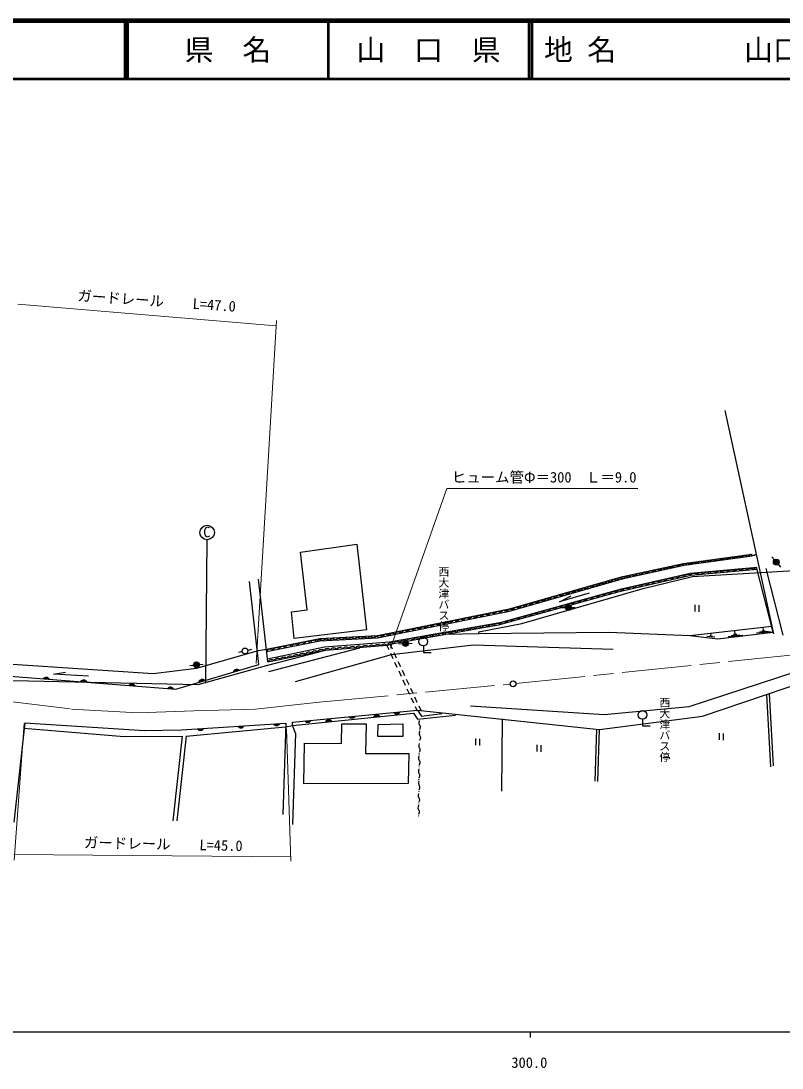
# Model space of a CAD drawing. Units: millimetres, scale not verified. Extents: x 40000 to 680000, y 20000 to 380000.
# Drawn here: x 279770 to 411622, y 198715 to 380000 of the extents above; entities that cross this region are included whole.
import ezdxf
from ezdxf.enums import TextEntityAlignment as Align

# ---------------------------------------------------------------- set-up
doc = ezdxf.new("R2010")
doc.units = ezdxf.units.MM
doc.header["$LTSCALE"] = 1000
doc.linetypes.add('CHAIN', pattern=[18.5, 12, -1.5, 3.5, -1.5])
for name, color, linetype, lineweight in [('M-BGD', 7, 'Continuous', 25), ('M-BMK', 2, 'CHAIN', 13), ('M-BMK-SRVR', 3, 'Continuous', 25), ('M-STR-HTXT', 7, 'Continuous', 13), ('M-TTL', 2, 'Continuous', 140), ('M-TTL-BAND', 7, 'Continuous', 25), ('M-TTL-LINE', 7, 'Continuous', 50)]:
    doc.layers.add(name, color=color, linetype=linetype, lineweight=lineweight)
doc.layers.add('M-TTL-TXT', color=7, linetype='Continuous')
doc.styles.add('ＭＳ ゴシック', font='')
doc.styles.get('ＭＳ ゴシック').set_extended_font_data('MS Gothic')

msp = doc.modelspace()

# ---------------------------------------------------------------- hatches: boundary and pattern name
at = {"layer": 'M-BGD'}
for points in [[(411123, 286323, 1), (410123, 286323, 0.41421), (410623, 285823, 0.41421)], [(375145, 278447, 1), (374145, 278447, 0.41421), (374645, 277947, 0.41421)], [(346003, 272528, 0.51868), (346222, 271741, 0.51868), (346890, 272212, 0.26559), (346644, 272642)], [(346003, 272528), (346644, 272642, 0.36985)], [(310666, 268517, 1), (309666, 268517, 0.41421), (310166, 268017, 0.41421)], [(316541, 267282), (317593, 267583, 0.55237)], [(283618, 266084), (284708, 265999, 0.55237)], [(290103, 265623), (291194, 265539, 0.55237)], [(298447, 264967), (299538, 264883, 0.55237)], [(310558, 265520), (311610, 265821, 0.55237)], [(305168, 264396), (306258, 264311, 0.55237)], [(337676, 259671), (336587, 259574, 0.55237)], [(340855, 259500), (341944, 259597, 0.55237)], [(345454, 260358), (344364, 260262, 0.55237)], [(311446, 257513), (310354, 257445, 0.55237)], [(318427, 257950), (317335, 257881, 0.55237)], [(324610, 258346), (323518, 258277, 0.55237)], [(330040, 258917), (328950, 258820, 0.55237)], [(332535, 258674), (333624, 258771, 0.55237)], [(348764, 257042, 0.41421), (348782, 257025, 0.41421)], [(348802, 255201, 0.41421), (348819, 255183, 0.41421)], [(348672, 246615, 0.41421), (348690, 246598, 0.41421)], [(348627, 244441, 0.41421), (348644, 244424, 0.41421)]]:
    msp.add_hatch(color=256, dxfattribs=at).paths.add_polyline_path(points)
h = msp.add_hatch(color=256, dxfattribs=at)
edge = h.paths.add_edge_path()
edge.add_ellipse((348744, 253093), major_axis=(6.8, -16.1), ratio=1, start_angle=-112.86481, end_angle=67.13519)
h = msp.add_hatch(color=256, dxfattribs=at)
edge = h.paths.add_edge_path()
edge.add_ellipse((348723, 250925), major_axis=(6.8, -16.1), ratio=1, start_angle=-112.86481, end_angle=67.13519)
h = msp.add_hatch(color=256, dxfattribs=at)
edge = h.paths.add_edge_path()
edge.add_ellipse((348685, 248689), major_axis=(6.8, -16.1), ratio=1, start_angle=-112.86481, end_angle=67.13519)
h = msp.add_hatch(color=256, dxfattribs=at)
edge = h.paths.add_edge_path()
edge.add_ellipse((348614, 242392), major_axis=(6.8, -16.1), ratio=1, start_angle=-112.86481, end_angle=67.13519)

# ---------------------------------------------------------------- linework, layer by layer
for centre, start in [((348782, 257042), 0), ((348819, 255201), 0), ((348744, 253093), 360), ((348723, 250925), 0), ((348685, 248689), 360), ((348690, 246615), 0), ((348644, 244441), 0), ((348614, 242392), 360)]:
    msp.add_arc(centre, 17.5, start, 180)
for p, q in [((401728, 312583), (410159, 273868)), ((311797, 265334), (312009, 290179)), ((328221, 288056), (337938, 289389)), ((337938, 289389), (339659, 274589)), ((407901, 284495), (470929, 288523)), ((329339, 278028), (328221, 288056)), ((394566, 286086), (406381, 287706)), ((394640, 285753), (406455, 287373)), ((409874, 287211), (410301, 286705)), ((384061, 283806), (394566, 286086)), ((384136, 283473), (394640, 285753)), ((395725, 284401), (407222, 285419)), ((395789, 284068), (407317, 285088)), ((410079, 274181), (407220, 285426)), ((411805, 273633), (408867, 285192)), ((410945, 285940), (411372, 285434)), ((320994, 268604), (319383, 282953)), ((322549, 269036), (320941, 283366)), ((364394, 278236), (384061, 283806)), ((364420, 277825), (384136, 283473)), ((383830, 281690), (395725, 284401)), ((383894, 281356), (395789, 284068)), ((387574, 281728), (396091, 283832)), ((396091, 283832), (407901, 284495)), ((362474, 275459), (383207, 281189)), ((363019, 275938), (383830, 281690)), ((366546, 275704), (387574, 281728)), ((383207, 281189), (383894, 281356)), ((378192, 280940), (373048, 279431)), ((373048, 279431), (375061, 280493)), ((326630, 277684), (329339, 278028)), ((327103, 273084), (326630, 277684)), ((341519, 273594), (364394, 278236)), ((341545, 273183), (364420, 277825)), ((373483, 278459), (374145, 278452)), ((375145, 278441), (375807, 278434)), ((396483, 278892), (396483, 277730)), ((397186, 278841), (397186, 277679)), ((343598, 272483), (363019, 275938)), ((359065, 274257), (366546, 275704)), ((339659, 274589), (327103, 273084)), ((344289, 272223), (362474, 275459)), ((353382, 273841), (359119, 273945)), ((359065, 273993), (359065, 274257)), ((359119, 273945), (381586, 274166)), ((381586, 274166), (395618, 273614)), ((395618, 273614), (409822, 275205)), ((399283, 273570), (399317, 273915)), ((400504, 273008), (410087, 274182)), ((402805, 273617), (404280, 273741)), ((403196, 273812), (403764, 273830)), ((403480, 273812), (403462, 274381)), ((407202, 274043), (409760, 274274)), ((407717, 274238), (409192, 274363)), ((408108, 274434), (408676, 274452)), ((408392, 274434), (408374, 275002)), ((322303, 271258), (331540, 273083)), ((322329, 270846), (331565, 272672)), ((331540, 273083), (341519, 273594)), ((331565, 272672), (341545, 273183)), ((332365, 271616), (343598, 272483)), ((343193, 271905), (344289, 272223)), ((343711, 272055), (344062, 271303)), ((343954, 270292), (358120, 271978)), ((345229, 272163), (345891, 272191)), ((346890, 272232), (347551, 272260)), ((358120, 271978), (382363, 271244)), ((395618, 273614), (400504, 273008)), ((398594, 273501), (399972, 273364)), ((399042, 273570), (399593, 273501)), ((402290, 273422), (404848, 273652)), ((310175, 267924), (320899, 271007)), ((318096, 270820), (317449, 270681)), ((319721, 271170), (319074, 271031)), ((320899, 271007), (322303, 271258)), ((322311, 268437), (332542, 271083)), ((322487, 269586), (332365, 271616)), ((322549, 269036), (332542, 271083)), ((322704, 267359), (338497, 271475)), ((327343, 265655), (343954, 270292)), ((332542, 271083), (343193, 271905)), ((343134, 271900), (343473, 271175)), ((343769, 270541), (344192, 269635)), ((344358, 270669), (344781, 269763)), ((349481, 271777), (349481, 270634)), ((349481, 270634), (350813, 270634)), ((274542, 268901), (302690, 267007)), ((306580, 264324), (320994, 268604)), ((309010, 268391), (309669, 268463)), ((310477, 265124), (322311, 268437)), ((310663, 268572), (311321, 268644)), ((344488, 269001), (344911, 268095)), ((345077, 269128), (345500, 268222)), ((397822, 259662), (423741, 268391)), ((273377, 266931), (306580, 264324)), ((285438, 266895), (287486, 267250)), ((291481, 266540), (285438, 266895)), ((302690, 267007), (310175, 267924)), ((345207, 267460), (345630, 266554)), ((345796, 267588), (346219, 266682)), ((395545, 261299), (413866, 267336)), ((273805, 265935), (310477, 265124)), ((345926, 265920), (346349, 265014)), ((346515, 266047), (346938, 265141)), ((346645, 264379), (347068, 263473)), ((347234, 264507), (347657, 263601)), ((347954, 262967), (348377, 262060)), ((408946, 263393), (409644, 250871)), ((409365, 263560), (410063, 251039)), ((347364, 262839), (347787, 261933)), ((348083, 261298), (348422, 260574)), ((348673, 261426), (349024, 260674)), ((357669, 261424), (380794, 259924)), ((380794, 259924), (395545, 261299)), ((326825, 258618), (348480, 260655)), ((326830, 258005), (347771, 260165)), ((347771, 260165), (348480, 259129)), ((348480, 260655), (349189, 259619)), ((348480, 260655), (379393, 257396)), ((348480, 259129), (355025, 259783)), ((349189, 259619), (352709, 260094)), ((379990, 257349), (397822, 259662)), ((280430, 258476), (278547, 241267)), ((280255, 257549), (297664, 256094)), ((280430, 258476), (301149, 257177)), ((307585, 257280), (325667, 258403)), ((308398, 256188), (325600, 257797)), ((325667, 258403), (325127, 242622)), ((325600, 257797), (326809, 258010)), ((326809, 258010), (326825, 258618)), ((327343, 256675), (326809, 258010)), ((335284, 254911), (335363, 258291)), ((335363, 258291), (339580, 258291)), ((339580, 258291), (339460, 253201)), ((341608, 256104), (341648, 258172)), ((341648, 258172), (345904, 258291)), ((345904, 258291), (345904, 256104)), ((363130, 259175), (363017, 246674)), ((387442, 259085), (387442, 257942)), ((387442, 257942), (388774, 257942)), ((297664, 256094), (307689, 256188)), ((301149, 257177), (307585, 257280)), ((307689, 256188), (306081, 241533)), ((308398, 256188), (306791, 241533)), ((327343, 256675), (326804, 240894)), ((345904, 256104), (341608, 256104)), ((358491, 255791), (358491, 254629)), ((359193, 255740), (359193, 254578)), ((379472, 257380), (379170, 248401)), ((379393, 257396), (379990, 257349)), ((379958, 257318), (379657, 248338)), ((400705, 256679), (400705, 255518)), ((401407, 256629), (401407, 255467)), ((328801, 247913), (328920, 254951)), ((328920, 254951), (335284, 254911)), ((369155, 254680), (369155, 253518)), ((369858, 254630), (369858, 253468)), ((339460, 253201), (346938, 253201)), ((346938, 253201), (346858, 247953)), ((346858, 247953), (328801, 247913))]:
    msp.add_line(p, q, dxfattribs=at)
for centre, radius in [((312024, 291429), 1250), ((410623, 286323), 500), ((374645, 278447), 500), ((346390, 272212), 500), ((349468, 272540), 750), ((318585, 270925), 500), ((310166, 268517), 500), ((387429, 259847), 750), ((348782, 257042), 17.5), ((348819, 255201), 17.5), ((348744, 253093), 17.5), ((348723, 250925), 17.5), ((348685, 248689), 17.5), ((348690, 246615), 17.5), ((348644, 244441), 17.5), ((348614, 242392), 17.5)]:
    msp.add_circle(centre, radius, dxfattribs=at)
for centre, radius, start, end in [((396794, 286925), 765, 232.28801, 324.12165), ((397887, 287078), 765, 231.79361, 323.62724), ((398977, 287225), 765, 231.79361, 323.62724), ((400066, 287373), 765, 231.79361, 323.62724), ((401155, 287520), 765, 231.79361, 323.62724), ((402244, 287668), 765, 231.79361, 323.62724), ((403334, 287815), 765, 231.79361, 323.62724), ((404423, 287963), 765, 231.79361, 323.62724), ((405512, 288110), 765, 231.79361, 323.62724), ((406602, 288258), 765, 231.79361, 323.62724), ((388157, 285242), 765, 236.58958, 328.42322), ((389230, 285480), 765, 236.58958, 328.42322), ((390303, 285718), 765, 236.58958, 328.42322), ((391365, 285938), 765, 236.58958, 328.42322), ((392435, 286170), 765, 236.58958, 328.42322), ((393504, 286403), 765, 236.58958, 328.42322), ((394615, 286615), 765, 233.16705, 325.00069), ((395713, 286778), 765, 231.38948, 323.22312), ((399629, 283874), 765, 49.10812, 140.94176), ((400724, 283970), 765, 49.10812, 140.94176), ((401819, 284066), 765, 49.10812, 140.94176), ((402913, 284164), 765, 49.10812, 140.94176), ((404007, 284260), 765, 49.10812, 140.94176), ((405102, 284357), 765, 49.10812, 140.94176), ((406196, 284454), 765, 49.10812, 140.94176), ((407291, 284551), 765, 93.1684, 140.94176), ((380671, 283396), 765, 239.89174, 331.72538), ((381729, 283696), 765, 239.89174, 331.72538), ((382787, 283995), 765, 239.89174, 331.72538), ((383861, 284284), 765, 238.38854, 330.22218), ((384947, 284543), 765, 236.58958, 328.42322), ((386020, 284781), 765, 236.58958, 328.42322), ((387087, 285010), 765, 236.58958, 328.42322), ((389976, 282200), 765, 56.96412, 148.79776), ((391047, 282445), 765, 56.96412, 148.79776), ((392119, 282690), 765, 56.96412, 148.79776), ((393190, 282935), 765, 56.96412, 148.79776), ((394262, 283181), 765, 56.96412, 148.79776), ((395333, 283426), 765, 56.96412, 148.79776), ((396347, 283582), 765, 49.40619, 141.23983), ((397439, 283681), 765, 49.10812, 140.94176), ((398534, 283777), 765, 49.10812, 140.94176), ((374325, 281599), 765, 239.89174, 331.72538), ((375383, 281899), 765, 239.89174, 331.72538), ((376441, 282198), 765, 239.89174, 331.72538), ((377498, 282498), 765, 239.89174, 331.72538), ((378556, 282797), 765, 239.89174, 331.72538), ((379614, 283097), 765, 239.89174, 331.72538), ((382516, 280444), 765, 59.35652, 151.19016), ((383569, 280721), 765, 58.29437, 150.12801), ((384621, 280973), 765, 56.96412, 148.79776), ((385689, 281220), 765, 56.96412, 148.79776), ((386761, 281465), 765, 56.96412, 148.79776), ((387832, 281710), 765, 56.96412, 148.79776), ((388904, 281955), 765, 56.96412, 148.79776), ((367979, 279803), 765, 239.89174, 331.72538), ((369037, 280102), 765, 239.89174, 331.72538), ((370095, 280402), 765, 239.89174, 331.72538), ((371152, 280701), 765, 239.89174, 331.72538), ((372210, 281001), 765, 239.89174, 331.72538), ((373268, 281300), 765, 239.89174, 331.72538), ((376162, 278690), 765, 59.63748, 151.47112), ((377221, 278985), 765, 59.63748, 151.47112), ((378280, 279280), 765, 59.63748, 151.47112), ((379339, 279574), 765, 59.63748, 151.47112), ((380398, 279869), 765, 59.63748, 151.47112), ((381453, 280156), 765, 58.98451, 150.81815), ((359483, 277783), 765, 235.64261, 327.47625), ((360560, 278004), 765, 235.64261, 327.47625), ((361637, 278224), 765, 235.64261, 327.47625), ((362710, 278438), 765, 235.64261, 327.47625), ((363785, 278657), 765, 235.64261, 327.47625), ((364811, 278909), 765, 240.17036, 332.004), ((365875, 279209), 765, 239.51713, 331.35077), ((366929, 279505), 765, 239.51713, 331.35077), ((368754, 276635), 765, 59.29088, 151.12452), ((369806, 276934), 765, 59.63748, 151.47112), ((370865, 277229), 765, 59.63748, 151.47112), ((371924, 277524), 765, 59.63748, 151.47112), ((372983, 277818), 765, 59.63748, 151.47112), ((374042, 278113), 765, 59.63748, 151.47112), ((375101, 278408), 765, 59.63748, 151.47112), ((350879, 276039), 765, 235.64261, 327.47625), ((351953, 276256), 765, 235.64261, 327.47625), ((353029, 276474), 765, 235.64261, 327.47625), ((354104, 276692), 765, 235.64261, 327.47625), ((355180, 276910), 765, 235.64261, 327.47625), ((356256, 277129), 765, 235.64261, 327.47625), ((357333, 277349), 765, 235.64261, 327.47625), ((358407, 277565), 765, 235.64261, 327.47625), ((362376, 274914), 765, 55.56024, 147.39388), ((363469, 275183), 765, 59.29088, 151.12452), ((364528, 275472), 765, 59.29088, 151.12452), ((365583, 275764), 765, 59.29088, 151.12452), ((366644, 276052), 765, 59.29088, 151.12452), ((367694, 276347), 765, 59.29088, 151.12452), ((342267, 274284), 765, 235.64261, 327.47625), ((343344, 274504), 765, 235.64261, 327.47625), ((344421, 274724), 765, 235.64261, 327.47625), ((345498, 274944), 765, 235.64261, 327.47625), ((346575, 275164), 765, 235.64261, 327.47625), ((347650, 275382), 765, 235.64261, 327.47625), ((348727, 275603), 765, 235.64261, 327.47625), ((349802, 275819), 765, 235.64261, 327.47625), ((352635, 273167), 765, 54.11281, 145.94645), ((353718, 273359), 765, 54.11281, 145.94645), ((354798, 273552), 765, 54.11281, 145.94645), ((355880, 273743), 765, 54.11281, 145.94645), ((356962, 273935), 765, 54.11281, 145.94645), ((358045, 274126), 765, 54.11281, 145.94645), ((359122, 274321), 765, 54.11281, 145.94645), ((360205, 274513), 765, 54.11281, 145.94645), ((361287, 274704), 765, 54.11281, 145.94645), ((327268, 271484), 646, 43.02667, 159.53788), ((328346, 271699), 646, 43.02667, 159.53788), ((329424, 271914), 646, 43.02667, 159.53788), ((330502, 272129), 646, 43.02667, 159.53788), ((331585, 272108), 765, 51.04456, 142.8782), ((332639, 272197), 765, 46.72404, 138.55768), ((333737, 272248), 765, 46.72404, 138.55768), ((334830, 272303), 765, 46.72404, 138.55768), ((335928, 272354), 765, 46.72404, 138.55768), ((337023, 272417), 765, 47.01144, 138.84508), ((338120, 272472), 765, 47.01144, 138.84508), ((339218, 272529), 765, 47.01144, 138.84508), ((340315, 272585), 765, 47.01144, 138.84508), ((340495, 271163), 765, 48.47545, 140.30909), ((341413, 272641), 765, 52.79749, 138.84508), ((341591, 271247), 765, 48.47545, 140.30909), ((342686, 271332), 765, 48.47545, 140.30909), ((343904, 271501), 818, 61.95614, 150.42875), ((344958, 271820), 765, 52.83198, 144.66562), ((346089, 272027), 765, 52.83198, 144.66562), ((347220, 272234), 765, 52.83198, 144.66562), ((348307, 272401), 765, 52.83198, 144.66562), ((349392, 272590), 765, 54.11281, 145.94645), ((350473, 272782), 765, 54.11281, 145.94645), ((351555, 272974), 765, 54.11281, 145.94645), ((322948, 270616), 646, 42.2609, 158.77211), ((324034, 270839), 646, 43.02667, 159.53788), ((325112, 271054), 646, 43.02667, 159.53788), ((326190, 271269), 646, 43.02667, 159.53788), ((327501, 269507), 765, 55.64896, 147.4826), ((328578, 269728), 765, 55.64896, 147.4826), ((329654, 269948), 765, 55.64896, 147.4826), ((330731, 270169), 765, 55.64896, 147.4826), ((331807, 270390), 765, 55.64896, 147.4826), ((332845, 270555), 765, 50.56877, 142.40241), ((333920, 270657), 765, 48.47545, 140.30909), ((335016, 270741), 765, 48.47545, 140.30909), ((336112, 270825), 765, 48.47545, 140.30909), ((337208, 270910), 765, 48.47545, 140.30909), ((338304, 270994), 765, 48.47545, 140.30909), ((339399, 271078), 765, 48.47545, 140.30909), ((323194, 268625), 765, 55.64896, 147.4826), ((324271, 268845), 765, 55.64896, 147.4826), ((325348, 269066), 765, 55.64896, 147.4826), ((326424, 269287), 765, 55.64896, 147.4826), ((317162, 267101), 646, 47.67996, 164.19116), ((284136, 265699), 646, 27.27951, 143.79072), ((290622, 265238), 646, 27.27951, 143.79072), ((298966, 264582), 646, 27.27951, 143.79072), ((311179, 265340), 646, 47.67996, 164.19116), ((305686, 264010), 646, 27.27951, 143.79072), ((337101, 259965), 646, 216.76149, 333.2727), ((341430, 259206), 646, 36.76149, 153.2727), ((344879, 260653), 646, 216.76149, 333.2727), ((310878, 257822), 646, 215.30226, 331.81346), ((317859, 258259), 646, 215.30226, 331.81346), ((324043, 258655), 646, 215.30226, 331.81346), ((329465, 259211), 646, 216.76149, 333.2727), ((333110, 258380), 646, 36.76149, 153.2727)]:
    msp.add_arc(centre, radius, start, end, dxfattribs=at)
for points in [[(348780, 258867), (348725, 258657), (348706, 258560), (348722, 258363), (348742, 258125), (348932, 258028), (348932, 257790), (348932, 257582), (348885, 257473), (348786, 257280)], [(348818, 257025), (348762, 256816), (348743, 256719), (348760, 256521), (348780, 256284), (348970, 256187), (348970, 255948), (348970, 255741), (348922, 255632), (348824, 255438)], [(348742, 254918), (348687, 254708), (348668, 254611), (348684, 254414), (348704, 254176), (348895, 254079), (348894, 253841), (348894, 253634), (348847, 253525), (348749, 253331)], [(348721, 252750), (348666, 252541), (348647, 252443), (348663, 252246), (348683, 252008), (348873, 251911), (348873, 251673), (348873, 251466), (348825, 251357), (348727, 251163)], [(348684, 250514), (348628, 250305), (348609, 250208), (348626, 250010), (348645, 249772), (348836, 249675), (348836, 249437), (348835, 249230), (348788, 249121), (348690, 248927)], [(348688, 248440), (348633, 248231), (348614, 248134), (348630, 247936), (348650, 247699), (348841, 247602), (348840, 247363), (348840, 247156), (348793, 247047), (348694, 246853)], [(348643, 246266), (348587, 246057), (348568, 245960), (348584, 245762), (348604, 245525), (348795, 245428), (348795, 245189), (348794, 244982), (348747, 244873), (348649, 244679)], [(348612, 244217), (348557, 244007), (348538, 243910), (348554, 243713), (348574, 243475), (348765, 243378), (348764, 243140), (348764, 242933), (348717, 242824), (348619, 242630)]]:
    msp.add_open_spline(points, degree=3, knots=[0, 0, 0, 0, 1, 1, 1, 2, 2, 2, 3, 3, 3, 3], dxfattribs=at)
at = {"layer": 'M-BMK'}
for p, q in [((365521, 265288), (444783, 273480)), ((331424, 262038), (364526, 265189)), ((276401, 262327), (288543, 260871)), ((320400, 260869), (331424, 262038)), ((288543, 260871), (300038, 260223)), ((300038, 260223), (309706, 260534)), ((309706, 260534), (320400, 260869))]:
    msp.add_line(p, q, dxfattribs=at)
at = {"layer": 'M-BMK-SRVR'}
msp.add_circle((365023, 265236), 500, dxfattribs=at)
at = {"layer": 'M-STR-HTXT'}
for p, q in [((279227, 330982), (323986, 327236)), ((320546, 268780), (324039, 328152)), ((343777, 271390), (353549, 299035)), ((353549, 299035), (386608, 299035)), ((280348, 258363), (278586, 234725)), ((325754, 257464), (326548, 234522)), ((278515, 235659), (326498, 235295))]:
    msp.add_line(p, q, dxfattribs=at)
at = {"layer": 'M-TTL'}
msp.add_line((680000, 380000), (40000, 380000), dxfattribs=at)
at = {"layer": 'M-TTL-BAND'}
for p, q in [((40000, 205000), (579000, 205000)), ((368000, 205000), (368000, 204000))]:
    msp.add_line(p, q, dxfattribs=at)
at = {"layer": 'M-TTL-LINE'}
for p, q in [((297750, 380000), (297750, 370000)), ((298250, 380000), (298250, 370000)), ((333000, 380000), (333000, 370000)), ((367750, 380000), (367750, 370000)), ((368250, 380000), (368250, 370000)), ((40000, 370000), (680000, 370000))]:
    msp.add_line(p, q, dxfattribs=at)

# ---------------------------------------------------------------- texts
at = {"layer": 'M-BGD', "style": 'ＭＳ ゴシック'}
for s, height, p in [('C', 1833, (311345, 290056)), ('西', 1386, (352089, 283506)), ('大', 1386, (352089, 281616)), ('津', 1386, (352089, 279726)), ('バ', 1386, (352089, 277836)), ('ス', 1386, (352089, 275946)), ('停', 1386, (352089, 274056)), ('西', 1386, (390371, 260868)), ('大', 1386, (390371, 258978)), ('津', 1386, (390371, 257088)), ('バ', 1386, (390371, 255198)), ('ス', 1386, (390371, 253308)), ('停', 1386, (390371, 251418))]:
    msp.add_text(s, height=height, dxfattribs=at).set_placement(p, align=Align.BOTTOM_LEFT)
at = {"layer": 'M-STR-HTXT', "style": 'ＭＳ ゴシック'}
for s, rotation, p in [('ガードレール\u3000\u3000L=47.0', 355.977, (289474, 331030)), ('ガードレール\u3000\u3000L=45.0', 358.741, (290664, 236329))]:
    msp.add_text(s, height=1833, rotation=rotation, dxfattribs=at).set_placement(p, align=Align.BOTTOM_LEFT)
msp.add_text('ヒューム管Φ＝300\u3000Ｌ＝9.0', height=1833, dxfattribs=at).set_placement((354412, 299539), align=Align.BOTTOM_LEFT)
at = {"layer": 'M-TTL-BAND', "style": 'ＭＳ ゴシック'}
msp.add_text('300.0', height=1833, dxfattribs=at).set_placement((367844, 198195), align=Align.BOTTOM_CENTER)
at = {"layer": 'M-TTL-TXT', "style": 'ＭＳ ゴシック'}
for s, p in [('県\u3000名', (315625, 375000)), ('山\u3000口\u3000県', (350375, 375000))]:
    msp.add_text(s, height=3666, dxfattribs=at).set_placement(p, align=Align.MIDDLE_CENTER)
for s, p in [('地 名', (370380, 375000)), ('山口市徳地伊賀地', (405024, 375000))]:
    msp.add_text(s, height=3666, dxfattribs=at).set_placement(p, align=Align.MIDDLE_LEFT)

doc.saveas('drawing.dxf')
